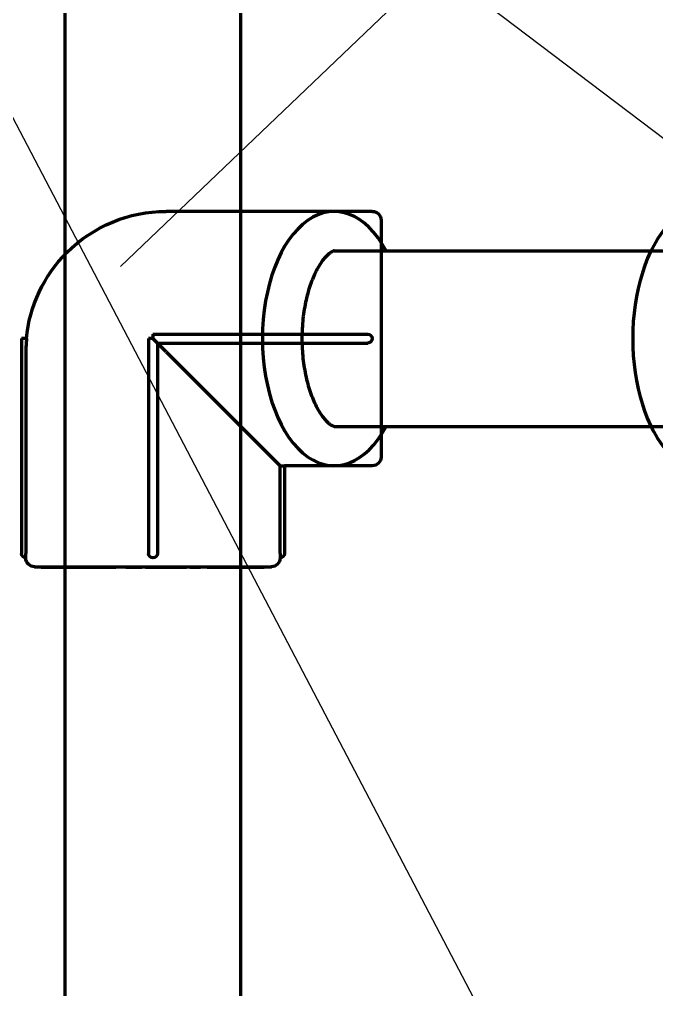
# Model space of a CAD drawing. Header units: millimetres. Extents: x -92220 to 11040, y -5929 to 27498.
# Drawn here: x 515.2 to 587.9, y 1433.7 to 1544.3 of the extents above; entities that cross this region are included whole.
import ezdxf

# ---------------------------------------------------------------- set-up
doc = ezdxf.new("R2010")
doc.units = ezdxf.units.MM
for name, color, linetype in [('17 Конструкции 2', 7, 'Continuous'), ('31 Вода ветка 11', 7, 'Continuous'), ('32 Вода ветка 12', 7, 'Continuous'), ('35 Вода ветка 15', 7, 'Continuous')]:
    doc.layers.add(name, color=color, linetype=linetype)

# ---------------------------------------------------------------- blocks, each defined once
blk = doc.blocks.new('A$C24473B691')
at = {"color": 0, "linetype": 'Continuous', "lineweight": -2, "extrusion": (-2.22045e-16, 1, -2.22045e-16)}
for p, q in [((13.5, 26), (-13.5, 26)), ((-12.69, 26), (-12.69, 26.1)), ((-12.69, 26.1), (-10.96, 26.1)), ((-10.96, 26), (-10.96, 26.1)), ((-9.7, 26.1), (-8.7, 26.1)), ((-9.7, 26), (-9.7, 26.1)), ((-8.7, 26), (-8.7, 26.1)), ((-8.7, 26.1), (-8.08, 26.1)), ((-8.08, 26.1), (-6.79, 26.1)), ((-8.08, 26), (-8.08, 26.1)), ((-6.79, 26.1), (-6.65, 26.1)), ((-6.79, 26), (-6.79, 26.1)), ((-6.65, 26), (-6.65, 26.1)), ((-6.65, 26.1), (-6.16, 26.1)), ((-6.16, 26), (-6.16, 26.1)), ((-5.42, 26.1), (-5.31, 26.1)), ((-5.42, 26), (-5.42, 26.1)), ((-5.31, 26.1), (-5.07, 26.1)), ((-5.31, 26), (-5.31, 26.1)), ((-5.07, 26), (-5.07, 26.1)), ((-5.07, 26.1), (-4.19, 26.1)), ((-4.19, 26), (-4.19, 26.1)), ((-3.84, 26.1), (-3.6, 26.1)), ((-3.84, 26), (-3.84, 26.1)), ((-3.6, 26.1), (-3.32, 26.1)), ((-3.6, 26), (-3.6, 26.1)), ((-3.32, 26), (-3.32, 26.1)), ((-3.32, 26.1), (-2.04, 26.1)), ((-2.04, 26.1), (-2.01, 26.1)), ((-2.04, 26), (-2.04, 26.1)), ((-2.01, 26.1), (-1.74, 26.1)), ((-2.01, 26), (-2.01, 26.1)), ((-1.74, 26.1), (-1.07, 26.1)), ((-1.74, 26), (-1.74, 26.1)), ((-0.94, 26), (-0.94, 26.1)), ((-0.86, 26.1), (-0.47, 26.1)), ((-0.47, 26.1), (-0.18, 26.1)), ((-0.47, 26), (-0.47, 26.1)), ((-0.18, 26), (-0.18, 26.1)), ((-0.18, 26.1), (0.07, 26.1)), ((0.07, 26.1), (0.86, 26.1)), ((0.07, 26), (0.07, 26.1)), ((0.86, 26), (0.86, 26.1)), ((1.28, 26.1), (1.54, 26.1)), ((1.28, 26), (1.28, 26.1)), ((1.54, 26.1), (1.69, 26.1)), ((1.54, 26), (1.54, 26.1)), ((1.69, 26.1), (2.2, 26.1)), ((1.69, 26), (1.69, 26.1)), ((3.06, 26), (3.06, 26.1)), ((4.28, 26), (4.28, 26.1)), ((5.2, 26), (5.2, 26.1)), ((6.82, 26.1), (7.22, 26.1)), ((6.82, 26), (6.82, 26.1)), ((7.22, 26), (7.22, 26.1)), ((8.46, 26), (8.46, 26.1)), ((9.19, 26.1), (9.24, 26.1)), ((9.19, 26), (9.19, 26.1)), ((9.24, 26.1), (9.42, 26.1)), ((9.24, 26), (9.24, 26.1)), ((9.42, 26), (9.42, 26.1)), ((10.15, 26.1), (10.42, 26.1)), ((10.15, 26), (10.15, 26.1)), ((10.42, 26.1), (10.5, 26.1)), ((10.42, 26), (10.42, 26.1)), ((10.5, 26.1), (10.6, 26.1)), ((10.5, 26), (10.5, 26.1)), ((10.6, 26.1), (10.71, 26.1)), ((10.6, 26), (10.6, 26.1)), ((10.71, 26), (10.71, 26.1)), ((12.06, 26.1), (12.45, 26.1)), ((12.06, 26), (12.06, 26.1)), ((12.45, 26.1), (12.69, 26.1)), ((12.45, 26), (12.45, 26.1)), ((12.69, 26.1), (12.73, 26.1)), ((12.69, 26), (12.69, 26.1)), ((12.73, 26), (12.73, 26.1)), ((-15, 14.5), (-15, 24.5)), ((-14.49, 24.5), (-14.49, 14.49)), ((-0.5, 0.5), (-0.5, 24.5)), ((0.5, 0), (0.5, 24.5)), ((14.49, 1.5), (14.49, 24.5)), ((15, 0), (15, 24.5)), ((-25, 14.5), (-15, 14.5)), ((-1.5, 1.5), (-14.49, 14.49)), ((-26, -13.5), (-26, 13.5)), ((-0.5, 0.5), (-24.5, 0.5)), ((0, 0), (-0.5, 0.5)), ((0, -0.5), (0, 0)), ((0, 0), (0.5, 0)), ((14.42, 0), (15, 0)), ((0, -0.5), (-24.5, -0.5)), ((-25, -14.5), (-1.5, -14.5))]:
    blk.add_line(p, q, dxfattribs=at)
at = {"color": 0, "linetype": 'Continuous', "lineweight": -2, "extrusion": (4.93038e-32, -2.22045e-16, -1)}
for centre, radius, start, end in [((13.5, 25), 1, 0, 90), ((-13.5, 25), 1, 90, 180), ((14.5, 24.5), 0.5, 0, 90), ((0, 24.5), 0.5, 0, 180), ((-14.5, 24.5), 0.5, 90, 180), ((25, 13.5), 1, 0, 90), ((24.5, 0), 0.5, 270, 90), ((1.5, 1.5), 16, 185.3794, 225), ((1.5, 1.5), 16, 225, 270), ((25, -13.5), 1, 270, 0)]:
    blk.add_arc(centre, radius, start, end, dxfattribs=at)
at = {"color": 0, "linetype": 'Continuous', "lineweight": -2}
for points, degree in [([(-10.96, 26.1), (-10.96, 26.1), (-10.81, 26.1)], 2), ([(-1.07, 26.1), (-1, 26.1), (-0.94, 26.1)], 2), ([(-0.94, 26.1), (-0.91, 26.1), (-0.86, 26.1)], 2), ([(2.2, 26.1), (2.61, 26.1), (3, 26.1), (3.05, 26.1)], 2), ([(3.05, 26.1), (3.06, 26.1), (3.06, 26.1)], 2), ([(5.45, 26.1), (5.6, 26.1), (5.85, 26.1), (6.11, 26.1), (6.39, 26.1), (6.53, 26.1)], 2), ([(7.36, 26.1), (7.52, 26.1), (7.98, 26.1), (8.2, 26.1)], 2), ([(8.46, 26.1), (8.48, 26.1), (8.52, 26.1)], 2), ([(8.52, 26.1), (8.68, 26.1), (8.85, 26.1)], 2), ([(8.85, 26.1), (8.98, 26.1), (9.19, 26.1)], 2), ([(10.71, 26.1), (10.71, 26.1), (10.92, 26.1)], 2), ([(10.92, 26.1), (11.12, 26.1), (11.39, 26.1)], 2), ([(11.39, 26.1), (11.67, 26.1), (12.05, 26.1), (12.06, 26.1)], 2), ([(12.06, 26.1), (12.06, 26.1), (12.06, 26.1)], 2), ([(-1.5, 1.5), (-1.17, 1.17), (-0.83, 0.83), (-0.5, 0.5)], 3)]:
    blk.add_open_spline(points, degree=degree, dxfattribs=at)
for points, degree, knots in [([(-10.81, 26.1), (-10.67, 26.1), (-10.23, 26.1), (-9.84, 26.1), (-9.7, 26.1)], 2, [-3, -3, -3, -2, -1, -0.484947, -0.484947, -0.484947]), ([(4.28, 26.1), (4.28, 26.1), (4.41, 26.1), (4.65, 26.1)], 2, [-1.502374, -1.502374, -1.502374, -1, 0, 0, 0]), ([(4.65, 26.1), (4.91, 26.1), (5.18, 26.1), (5.2, 26.1)], 2, [-2, -2, -2, -1, -0.936655, -0.936655, -0.936655]), ([(5.2, 26.1), (5.2, 26.1), (5.27, 26.1), (5.45, 26.1)], 2, [-1.431321, -1.431321, -1.431321, -1, 0, 0, 0]), ([(6.53, 26.1), (6.72, 26.1), (6.82, 26.1), (6.82, 26.1)], 2, [-3, -3, -3, -2, -1.429003, -1.429003, -1.429003]), ([(7.22, 26.1), (7.22, 26.1), (7.29, 26.1), (7.36, 26.1)], 2, [-1.875117, -1.875117, -1.875117, -1, 0, 0, 0]), ([(8.2, 26.1), (8.42, 26.1), (8.46, 26.1), (8.46, 26.1)], 2, [-2, -2, -2, -1, -0.823469, -0.823469, -0.823469]), ([(9.42, 26.1), (9.57, 26.1), (9.8, 26.1), (9.92, 26.1)], 2, [-1.854622, -1.854622, -1.854622, -1, 0, 0, 0]), ([(9.92, 26.1), (10.09, 26.1), (10.15, 26.1), (10.15, 26.1)], 2, [-3, -3, -3, -2, -1.715556, -1.715556, -1.715556]), ([(-14.49, 24.5), (-14.49, 24.56), (-14.49, 24.62), (-14.49, 24.73), (-14.49, 24.79), (-14.5, 24.87), (-14.5, 24.91), (-14.5, 24.95), (-14.5, 24.97), (-14.5, 24.99), (-14.5, 25), (-14.5, 25)], 3, [0.22380526, 0.22380526, 0.22380526, 0.22380526, 0.24107522, 0.24107522, 0.25834518, 0.25834518, 0.27361424, 0.27361424, 0.28601062, 0.28601062, 0.29840701, 0.29840701, 0.29840701, 0.29840701]), ([(14.5, 25), (14.5, 25), (14.5, 24.99), (14.5, 24.97), (14.5, 24.95), (14.5, 24.91), (14.5, 24.87), (14.49, 24.79), (14.49, 24.73), (14.49, 24.62), (14.49, 24.56), (14.49, 24.5)], 3, [0.44761051, 0.44761051, 0.44761051, 0.44761051, 0.4600069, 0.4600069, 0.47240329, 0.47240329, 0.48767234, 0.48767234, 0.5049423, 0.5049423, 0.52221227, 0.52221227, 0.52221227, 0.52221227]), ([(-14.49, 14.49), (-14.49, 14.49), (-14.5, 14.49), (-14.5, 14.49), (-14.56, 14.49), (-14.63, 14.49), (-14.75, 14.49), (-14.81, 14.49), (-14.9, 14.5), (-14.94, 14.5), (-14.99, 14.5), (-15, 14.5), (-15, 14.5)], 3, [0.30051544, 0.30051544, 0.30051544, 0.30051544, 0.30137498, 0.30137498, 0.30137498, 0.32021092, 0.32021092, 0.33904685, 0.33904685, 0.35788279, 0.35788279, 0.37671872, 0.37671872, 0.37671872, 0.37671872]), ([(14.42, 0), (14.44, 0.25), (14.46, 0.5), (14.49, 1), (14.49, 1.25), (14.49, 1.5)], 3, [-0.1505166, -0.1505166, -0.1505166, -0.1505166, -0.0751727, -0.0751727, -0.0000024, -0.0000024, -0.0000024, -0.0000024])]:
    blk.add_open_spline(points, degree=degree, knots=knots, dxfattribs=at)

msp = doc.modelspace()

# ---------------------------------------------------------------- linework, layer by layer
at = {"layer": '17 Конструкции 2'}
msp.add_line((450.27, 1635.68), (598.34, 1523.44), dxfattribs=at)
at = {"layer": '17 Конструкции 2', "color": 2}
msp.add_line((461.39, 1634.5), (855.39, 882), dxfattribs=at)
at = {"layer": '31 Вода ветка 11', "flags": 128}
msp.add_lwpolyline([(526.77, 1516.17), (603.65, 1589.64), (623.07, 1589.64)], dxfattribs=at)
at = {"layer": '31 Вода ветка 11', "color": 1, "lineweight": 80}
for points in [[(556.46, 1517.95), (588.62, 1517.95)], [(556.46, 1497.95), (588.62, 1497.95)], [(520.46, 1184.8), (520.46, 1481.85)], [(540.46, 1184.8), (540.46, 1481.85)]]:
    msp.add_lwpolyline(points, dxfattribs=at)
at = {"layer": '32 Вода ветка 12', "color": 5, "lineweight": 80, "extrusion": (-1.23269e-15, -1, -2.22045e-16)}
for p, q in [((551.12, 1522.45), (531.96, 1522.45)), ((516.04, 1507.95), (515.46, 1507.95)), ((515.46, 1507.95), (515.46, 1483.45)), ((530.46, 1507.95), (529.96, 1507.95)), ((529.96, 1507.95), (529.96, 1483.45)), ((530.46, 1508.45), (530.46, 1507.95)), ((530.46, 1508.45), (542.94, 1508.45)), ((530.46, 1507.95), (530.96, 1507.45)), ((530.96, 1507.45), (542.94, 1507.45)), ((530.96, 1507.45), (530.96, 1483.45)), ((515.97, 1506.45), (515.97, 1483.45)), ((531.96, 1506.45), (544.95, 1493.46)), ((544.95, 1483.45), (544.95, 1493.46)), ((551.12, 1493.45), (545.46, 1493.45)), ((545.46, 1493.45), (545.46, 1483.45)), ((516.96, 1481.95), (543.96, 1481.95)), ((517.73, 1481.95), (517.73, 1481.85)), ((517.77, 1481.85), (517.73, 1481.85)), ((517.77, 1481.95), (517.77, 1481.85)), ((518.01, 1481.85), (517.77, 1481.85)), ((518.01, 1481.95), (518.01, 1481.85)), ((518.4, 1481.85), (518.01, 1481.85)), ((518.4, 1481.95), (518.4, 1481.85)), ((519.75, 1481.95), (519.75, 1481.85)), ((519.86, 1481.85), (519.75, 1481.85)), ((519.86, 1481.95), (519.86, 1481.85)), ((519.96, 1481.85), (519.86, 1481.85)), ((519.96, 1481.95), (519.96, 1481.85)), ((520.04, 1481.85), (519.96, 1481.85)), ((520.04, 1481.95), (520.04, 1481.85)), ((520.31, 1481.85), (520.04, 1481.85)), ((520.31, 1481.95), (520.31, 1481.85)), ((521.04, 1481.95), (521.04, 1481.85)), ((521.22, 1481.85), (521.04, 1481.85)), ((521.22, 1481.95), (521.22, 1481.85)), ((521.27, 1481.85), (521.22, 1481.85)), ((521.27, 1481.95), (521.27, 1481.85)), ((522, 1481.95), (522, 1481.85)), ((523.24, 1481.95), (523.24, 1481.85)), ((523.64, 1481.85), (523.24, 1481.85)), ((523.64, 1481.95), (523.64, 1481.85)), ((525.26, 1481.95), (525.26, 1481.85)), ((526.18, 1481.95), (526.18, 1481.85)), ((527.4, 1481.95), (527.4, 1481.85)), ((528.77, 1481.85), (528.26, 1481.85)), ((528.77, 1481.95), (528.77, 1481.85)), ((528.92, 1481.85), (528.77, 1481.85)), ((528.92, 1481.95), (528.92, 1481.85)), ((529.18, 1481.85), (528.92, 1481.85)), ((529.18, 1481.95), (529.18, 1481.85)), ((529.6, 1481.95), (529.6, 1481.85)), ((530.39, 1481.85), (529.6, 1481.85)), ((530.39, 1481.95), (530.39, 1481.85)), ((530.64, 1481.85), (530.39, 1481.85)), ((530.64, 1481.95), (530.64, 1481.85)), ((530.93, 1481.85), (530.64, 1481.85)), ((530.93, 1481.95), (530.93, 1481.85)), ((531.32, 1481.85), (530.93, 1481.85)), ((531.4, 1481.95), (531.4, 1481.85)), ((532.2, 1481.85), (531.53, 1481.85)), ((532.2, 1481.95), (532.2, 1481.85)), ((532.47, 1481.85), (532.2, 1481.85)), ((532.47, 1481.95), (532.47, 1481.85)), ((532.5, 1481.85), (532.47, 1481.85)), ((532.5, 1481.95), (532.5, 1481.85)), ((533.78, 1481.85), (532.5, 1481.85)), ((533.78, 1481.95), (533.78, 1481.85)), ((534.06, 1481.85), (533.78, 1481.85)), ((534.06, 1481.95), (534.06, 1481.85)), ((534.3, 1481.85), (534.06, 1481.85)), ((534.3, 1481.95), (534.3, 1481.85)), ((534.65, 1481.95), (534.65, 1481.85)), ((535.53, 1481.85), (534.65, 1481.85)), ((535.53, 1481.95), (535.53, 1481.85)), ((535.77, 1481.85), (535.53, 1481.85)), ((535.77, 1481.95), (535.77, 1481.85)), ((535.88, 1481.85), (535.77, 1481.85)), ((535.88, 1481.95), (535.88, 1481.85)), ((536.62, 1481.95), (536.62, 1481.85)), ((537.11, 1481.85), (536.62, 1481.85)), ((537.11, 1481.95), (537.11, 1481.85)), ((537.25, 1481.85), (537.11, 1481.85)), ((537.25, 1481.95), (537.25, 1481.85)), ((538.54, 1481.85), (537.25, 1481.85)), ((538.54, 1481.95), (538.54, 1481.85)), ((539.16, 1481.85), (538.54, 1481.85)), ((539.16, 1481.95), (539.16, 1481.85)), ((540.16, 1481.85), (539.16, 1481.85)), ((540.16, 1481.95), (540.16, 1481.85)), ((541.42, 1481.95), (541.42, 1481.85)), ((543.15, 1481.85), (541.42, 1481.85)), ((543.15, 1481.95), (543.15, 1481.85))]:
    msp.add_line(p, q, dxfattribs=at)
at = {"layer": '32 Вода ветка 12', "flags": 128}
msp.add_lwpolyline([(526.77, 1516.17), (603.65, 1589.64), (623.07, 1589.64)], dxfattribs=at)
at = {"layer": '32 Вода ветка 12', "color": 5, "lineweight": 80}
for points in [[(551.12, 1517.95), (587.24, 1517.95)], [(551.12, 1497.95), (587.24, 1497.95)], [(520.46, 1184.8), (520.46, 1481.85)], [(540.46, 1184.8), (540.46, 1481.85)]]:
    msp.add_lwpolyline(points, dxfattribs=at)
at = {"layer": '32 Вода ветка 12', "color": 5, "lineweight": 80, "extrusion": (2.73712e-31, 2.22045e-16, -1)}
for centre, radius, start, end in [((-531.96, 1506.45), 16, 45, 90), ((-531.96, 1506.45), 16, 5.3794, 45), ((-515.96, 1483.45), 0.5, 270, 0), ((-530.46, 1483.45), 0.5, 180, 0), ((-544.96, 1483.45), 0.5, 180, 270), ((-516.96, 1482.95), 1, 270, 0), ((-543.96, 1482.95), 1, 180, 270)]:
    msp.add_arc(centre, radius, start, end, dxfattribs=at)
at = {"layer": '32 Вода ветка 12', "color": 5, "lineweight": 80}
for centre, major_axis, ratio, start_param, end_param in [((551.12, 1507.95), (0, 14.5), 0.564373, -0.809784, 3.951376), ((593.34, 1507.95), (0, 15), 0.545561, 0, 3.141593)]:
    msp.add_ellipse(centre, major_axis=major_axis, ratio=ratio, start_param=start_param, end_param=end_param, dxfattribs=at)
for points, degree, knots in [([(551.12, 1517.95), (551.11, 1517.95), (551.08, 1517.95), (551, 1517.93), (550.86, 1517.86), (550.65, 1517.73), (550.37, 1517.5), (550.05, 1517.16), (549.69, 1516.7), (549.32, 1516.13), (548.96, 1515.45), (548.61, 1514.67), (548.3, 1513.79), (548.02, 1512.84), (547.79, 1511.82), (547.62, 1510.75), (547.5, 1509.65), (547.44, 1508.52), (547.44, 1507.38), (547.5, 1506.26), (547.62, 1505.15), (547.79, 1504.08), (548.02, 1503.07), (548.3, 1502.11), (548.61, 1501.24), (548.96, 1500.45), (549.32, 1499.77), (549.69, 1499.2), (550.05, 1498.74), (550.37, 1498.41), (550.65, 1498.18), (550.86, 1498.04), (551, 1497.98), (551.08, 1497.96), (551.11, 1497.95), (551.12, 1497.95)], 3, [0, 0, 0, 0, 0.027304, 0.096909, 0.243408, 0.489597, 0.846676, 1.316915, 1.896725, 2.579072, 3.355021, 4.214622, 5.147366, 6.142416, 7.188712, 8.275034, 9.390037, 10.522286, 11.660289, 12.792538, 13.907541, 14.993863, 16.040159, 17.035209, 17.967953, 18.827554, 19.603503, 20.285849, 20.86566, 21.335899, 21.692978, 21.939167, 22.085666, 22.155271, 22.182575, 22.182575, 22.182575, 22.182575]), ([(516.04, 1507.95), (516.02, 1507.7), (516, 1507.45), (515.97, 1506.95), (515.97, 1506.7), (515.97, 1506.45)], 3, [-0.1505166, -0.1505166, -0.1505166, -0.1505166, -0.0751727, -0.0751727, -0.0000024, -0.0000024, -0.0000024, -0.0000024]), ([(544.95, 1493.46), (544.95, 1493.46), (544.96, 1493.46), (544.96, 1493.46), (545.02, 1493.46), (545.09, 1493.46), (545.21, 1493.46), (545.27, 1493.46), (545.36, 1493.46), (545.4, 1493.45), (545.45, 1493.45), (545.46, 1493.45), (545.46, 1493.45)], 3, [0.30051544, 0.30051544, 0.30051544, 0.30051544, 0.30137498, 0.30137498, 0.30137498, 0.32021092, 0.32021092, 0.33904685, 0.33904685, 0.35788279, 0.35788279, 0.37671872, 0.37671872, 0.37671872, 0.37671872]), ([(515.96, 1482.95), (515.96, 1482.95), (515.96, 1482.96), (515.96, 1482.98), (515.96, 1483), (515.96, 1483.04), (515.96, 1483.08), (515.97, 1483.16), (515.97, 1483.22), (515.97, 1483.33), (515.97, 1483.39), (515.97, 1483.45)], 3, [0.44761051, 0.44761051, 0.44761051, 0.44761051, 0.4600069, 0.4600069, 0.47240329, 0.47240329, 0.48767234, 0.48767234, 0.5049423, 0.5049423, 0.52221227, 0.52221227, 0.52221227, 0.52221227]), ([(544.95, 1483.45), (544.95, 1483.39), (544.95, 1483.33), (544.95, 1483.22), (544.95, 1483.16), (544.96, 1483.08), (544.96, 1483.04), (544.96, 1483), (544.96, 1482.98), (544.96, 1482.96), (544.96, 1482.95), (544.96, 1482.95)], 3, [0.22380526, 0.22380526, 0.22380526, 0.22380526, 0.24107522, 0.24107522, 0.25834518, 0.25834518, 0.27361424, 0.27361424, 0.28601062, 0.28601062, 0.29840701, 0.29840701, 0.29840701, 0.29840701]), ([(520.54, 1481.85), (520.37, 1481.85), (520.31, 1481.85), (520.31, 1481.85)], 2, [-3, -3, -3, -2, -1.715556, -1.715556, -1.715556]), ([(521.04, 1481.85), (520.89, 1481.85), (520.66, 1481.85), (520.54, 1481.85)], 2, [-1.854622, -1.854622, -1.854622, -1, 0, 0, 0]), ([(522.26, 1481.85), (522.04, 1481.85), (522, 1481.85), (522, 1481.85)], 2, [-2, -2, -2, -1, -0.823469, -0.823469, -0.823469]), ([(523.24, 1481.85), (523.24, 1481.85), (523.17, 1481.85), (523.1, 1481.85)], 2, [-1.875117, -1.875117, -1.875117, -1, 0, 0, 0]), ([(523.93, 1481.85), (523.74, 1481.85), (523.64, 1481.85), (523.64, 1481.85)], 2, [-3, -3, -3, -2, -1.429003, -1.429003, -1.429003]), ([(525.26, 1481.85), (525.26, 1481.85), (525.19, 1481.85), (525.01, 1481.85)], 2, [-1.431321, -1.431321, -1.431321, -1, 0, 0, 0]), ([(525.81, 1481.85), (525.55, 1481.85), (525.28, 1481.85), (525.26, 1481.85)], 2, [-2, -2, -2, -1, -0.936655, -0.936655, -0.936655]), ([(526.18, 1481.85), (526.18, 1481.85), (526.04, 1481.85), (525.81, 1481.85)], 2, [-1.502374, -1.502374, -1.502374, -1, 0, 0, 0]), ([(541.27, 1481.85), (541.13, 1481.85), (540.69, 1481.85), (540.3, 1481.85), (540.16, 1481.85)], 2, [-3, -3, -3, -2, -1, -0.484947, -0.484947, -0.484947])]:
    msp.add_open_spline(points, degree=degree, knots=knots, dxfattribs=at)
for points, degree in [([(531.96, 1506.45), (531.63, 1506.79), (531.29, 1507.12), (530.96, 1507.45)], 3), ([(518.4, 1481.85), (518.4, 1481.85), (518.4, 1481.85)], 2), ([(519.07, 1481.85), (518.79, 1481.85), (518.41, 1481.85), (518.4, 1481.85)], 2), ([(519.54, 1481.85), (519.34, 1481.85), (519.07, 1481.85)], 2), ([(519.75, 1481.85), (519.75, 1481.85), (519.54, 1481.85)], 2), ([(521.61, 1481.85), (521.48, 1481.85), (521.27, 1481.85)], 2), ([(521.94, 1481.85), (521.78, 1481.85), (521.61, 1481.85)], 2), ([(522, 1481.85), (521.97, 1481.85), (521.94, 1481.85)], 2), ([(523.1, 1481.85), (522.94, 1481.85), (522.48, 1481.85), (522.26, 1481.85)], 2), ([(525.01, 1481.85), (524.86, 1481.85), (524.6, 1481.85), (524.35, 1481.85), (524.07, 1481.85), (523.93, 1481.85)], 2), ([(527.41, 1481.85), (527.4, 1481.85), (527.4, 1481.85)], 2), ([(528.26, 1481.85), (527.84, 1481.85), (527.46, 1481.85), (527.41, 1481.85)], 2), ([(531.4, 1481.85), (531.37, 1481.85), (531.32, 1481.85)], 2), ([(531.53, 1481.85), (531.46, 1481.85), (531.4, 1481.85)], 2), ([(541.42, 1481.85), (541.42, 1481.85), (541.27, 1481.85)], 2)]:
    msp.add_open_spline(points, degree=degree, dxfattribs=at)
at = {"layer": '35 Вода ветка 15', "color": 4, "lineweight": 80}
for points in [[(520.46, 1184.8), (520.46, 2051.62)], [(540.46, 1184.8), (540.46, 2051.62)]]:
    msp.add_lwpolyline(points, dxfattribs=at)

# ---------------------------------------------------------------- block references
at = {"layer": '31 Вода ветка 11', "color": 1, "lineweight": 80, "rotation": 179.9999999999999}
msp.add_blockref('A$C24473B691', (530.46, 1507.95), dxfattribs=at)

doc.saveas('drawing.dxf')
